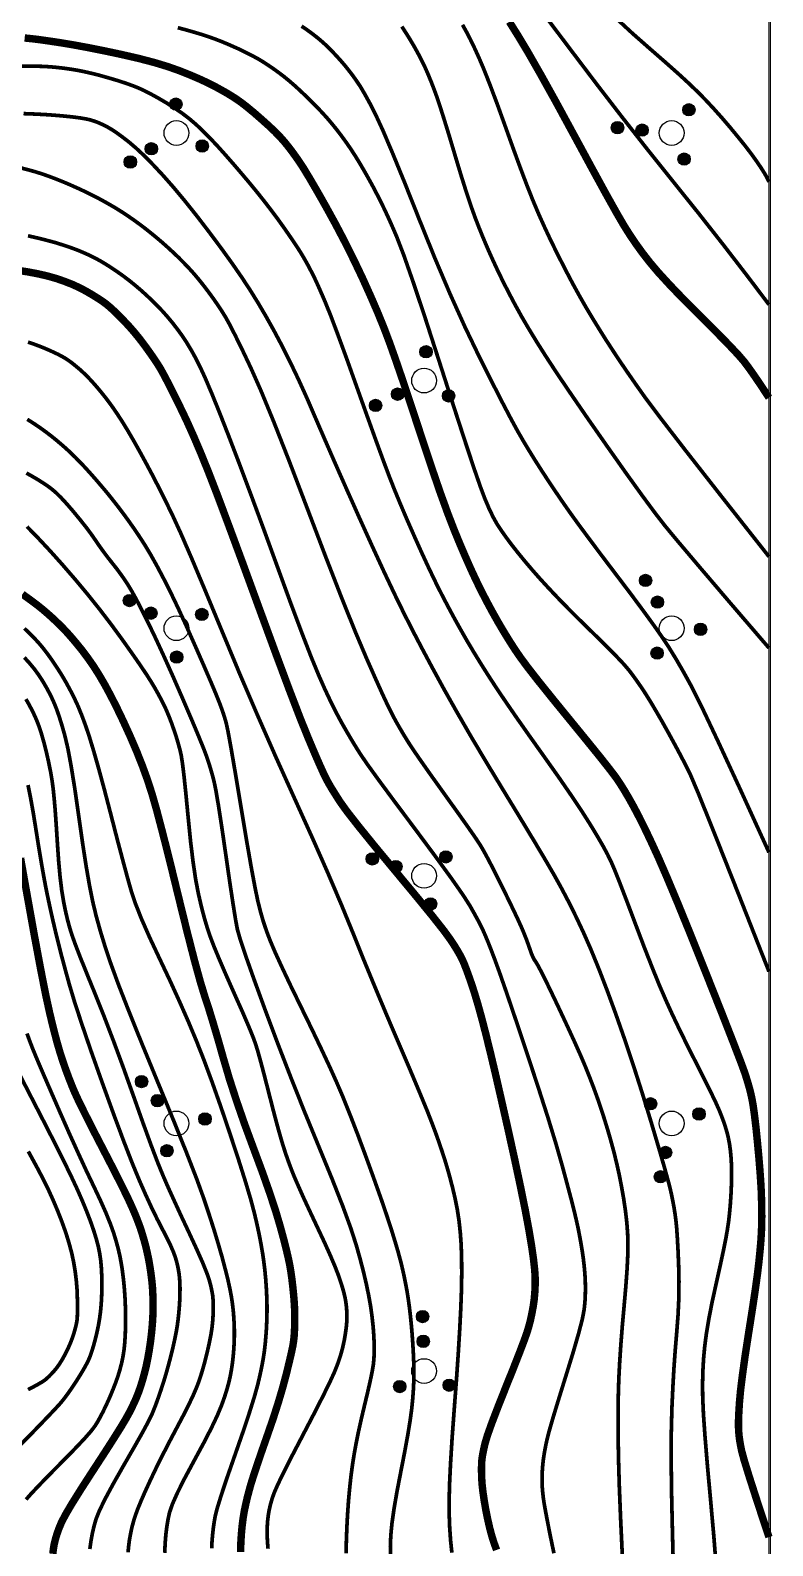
# Model space of a CAD drawing. Extents: x 396500 to 398250, y 1005980 to 1008200.
# Drawn here: x 398235.09 to 398250.08, y 1007910.51 to 1007941.11 of the extents above; entities that cross this region are included whole.
import ezdxf

# ---------------------------------------------------------------- set-up
doc = ezdxf.new("R2010")
doc.units = 0
doc.header["$LTSCALE"] = 0.5
doc.layers.get('0').update_dxf_attribs({"linetype": 'CONTINUOUS'})
doc.layers.add('ASSIST', color=7, linetype='CONTINUOUS', plot=False)
doc.layers.add('DGX', color=2, linetype='CONTINUOUS')
doc.layers.add('ZBTZ', color=3, linetype='CONTINUOUS')
doc.layers.add('绘图层', color=6, linetype='CONTINUOUS', lineweight=5)
doc.linetypes.add('1161', pattern='A,0,[149,AAA.SHX,S=0.15,R=0,X=0,Y=0],-1.6', length=1.6)

# ---------------------------------------------------------------- blocks, each defined once
blk = doc.blocks.new('*U110')
at = {"linetype": 'Continuous'}
for points in [[(-0.077, 2.438), (0, 1.95), (0, 2.45)], [(0, 2.45), (0.077, 1.962), (0.077, 2.438)], [(0.077, 1.962), (0, 2.45), (0, 1.95)], [(-0.25, 2.2), (-0.238, 2.123), (-0.238, 2.277)], [(-0.238, 2.277), (-0.202, 2.053), (-0.202, 2.347)], [(-0.202, 2.053), (-0.238, 2.277), (-0.238, 2.123)], [(-0.202, 2.347), (-0.147, 1.998), (-0.147, 2.402)], [(-0.147, 1.998), (-0.202, 2.347), (-0.202, 2.053)], [(-0.147, 2.402), (-0.077, 1.962), (-0.077, 2.438)], [(-0.077, 1.962), (-0.147, 2.402), (-0.147, 1.998)], [(0, 1.95), (-0.077, 2.438), (-0.077, 1.962)], [(0.077, 2.438), (0.147, 1.998), (0.147, 2.402)], [(0.147, 1.998), (0.077, 2.438), (0.077, 1.962)], [(0.147, 2.402), (0.202, 2.053), (0.202, 2.347)], [(0.202, 2.053), (0.147, 2.402), (0.147, 1.998)], [(0.202, 2.347), (0.238, 2.123), (0.238, 2.277)], [(0.238, 2.123), (0.202, 2.347), (0.202, 2.053)], [(0.25, 2.2), (0.238, 2.277), (0.238, 2.123)]]:
    blk.add_solid(points, dxfattribs=at)
blk = doc.blocks.new('*U109')
at = {"linetype": 'Continuous'}
for points in [[(-0.25, 1.2), (-0.238, 1.123), (-0.238, 1.277)], [(-0.238, 1.277), (-0.202, 1.053), (-0.202, 1.347)], [(-0.202, 1.053), (-0.238, 1.277), (-0.238, 1.123)], [(-0.202, 1.347), (-0.147, 0.998), (-0.147, 1.402)], [(-0.147, 0.998), (-0.202, 1.347), (-0.202, 1.053)], [(-0.147, 1.402), (-0.077, 0.962), (-0.077, 1.438)], [(-0.077, 0.962), (-0.147, 1.402), (-0.147, 0.998)], [(-0.077, 1.438), (0, 0.95), (0, 1.45)], [(0, 0.95), (-0.077, 1.438), (-0.077, 0.962)], [(0, 1.45), (0.077, 0.962), (0.077, 1.438)], [(0.077, 0.962), (0, 1.45), (0, 0.95)], [(0.077, 1.438), (0.147, 0.998), (0.147, 1.402)], [(0.147, 0.998), (0.077, 1.438), (0.077, 0.962)], [(0.147, 1.402), (0.202, 1.053), (0.202, 1.347)], [(0.202, 1.053), (0.147, 1.402), (0.147, 0.998)], [(0.202, 1.347), (0.238, 1.123), (0.238, 1.277)], [(0.238, 1.123), (0.202, 1.347), (0.202, 1.053)], [(0.25, 1.2), (0.238, 1.277), (0.238, 1.123)]]:
    blk.add_solid(points, dxfattribs=at)
blk = doc.blocks.new('*U108')
at = {"linetype": 'Continuous'}
for points in [[(-1.25, -0.6), (-1.238, -0.677), (-1.238, -0.523)], [(-1.238, -0.523), (-1.202, -0.747), (-1.202, -0.453)], [(-1.202, -0.747), (-1.238, -0.523), (-1.238, -0.677)], [(-1.202, -0.453), (-1.147, -0.802), (-1.147, -0.398)], [(-1.147, -0.802), (-1.202, -0.453), (-1.202, -0.747)], [(-1.147, -0.398), (-1.077, -0.838), (-1.077, -0.362)], [(-1.077, -0.838), (-1.147, -0.398), (-1.147, -0.802)], [(-1.077, -0.362), (-1, -0.85), (-1, -0.35)], [(-1, -0.85), (-1.077, -0.362), (-1.077, -0.838)], [(-1, -0.35), (-0.923, -0.838), (-0.923, -0.362)], [(-0.923, -0.838), (-1, -0.35), (-1, -0.85)], [(-0.923, -0.362), (-0.853, -0.802), (-0.853, -0.398)], [(-0.853, -0.802), (-0.923, -0.362), (-0.923, -0.838)], [(-0.853, -0.398), (-0.798, -0.747), (-0.798, -0.453)], [(-0.798, -0.747), (-0.853, -0.398), (-0.853, -0.802)], [(-0.798, -0.453), (-0.762, -0.677), (-0.762, -0.523)], [(-0.762, -0.677), (-0.798, -0.453), (-0.798, -0.747)], [(-0.75, -0.6), (-0.762, -0.523), (-0.762, -0.677)]]:
    blk.add_solid(points, dxfattribs=at)
blk = doc.blocks.new('*U107')
at = {"linetype": 'Continuous'}
for points in [[(0.75, -0.6), (0.762, -0.677), (0.762, -0.523)], [(0.762, -0.523), (0.798, -0.747), (0.798, -0.453)], [(0.798, -0.747), (0.762, -0.523), (0.762, -0.677)], [(0.798, -0.453), (0.853, -0.802), (0.853, -0.398)], [(0.853, -0.802), (0.798, -0.453), (0.798, -0.747)], [(0.853, -0.398), (0.923, -0.838), (0.923, -0.362)], [(0.923, -0.838), (0.853, -0.398), (0.853, -0.802)], [(0.923, -0.362), (1, -0.85), (1, -0.35)], [(1, -0.85), (0.923, -0.362), (0.923, -0.838)], [(1, -0.35), (1.077, -0.838), (1.077, -0.362)], [(1.077, -0.838), (1, -0.35), (1, -0.85)], [(1.077, -0.362), (1.147, -0.802), (1.147, -0.398)], [(1.147, -0.802), (1.077, -0.362), (1.077, -0.838)], [(1.147, -0.398), (1.202, -0.747), (1.202, -0.453)], [(1.202, -0.747), (1.147, -0.398), (1.147, -0.802)], [(1.202, -0.453), (1.238, -0.677), (1.238, -0.523)], [(1.238, -0.677), (1.202, -0.453), (1.202, -0.747)], [(1.25, -0.6), (1.238, -0.523), (1.238, -0.677)]]:
    blk.add_solid(points, dxfattribs=at)
blk = doc.blocks.new('gc160')
for centre, radius in [((0, 2.2), 0.25), ((0, 1.2), 0.25), ((0, 0), 0.5), ((-1, -0.6), 0.25), ((1, -0.6), 0.25)]:
    blk.add_circle(centre, radius)
at = {"linetype": 'Continuous'}
for name in ['*U110', '*U109', '*U108', '*U107']:
    blk.add_blockref(name, (0, 0), dxfattribs=at)

msp = doc.modelspace()

# ---------------------------------------------------------------- linework, layer by layer
at = {"layer": 'ASSIST', "linetype": '1161', "flags": 128}
msp.add_lwpolyline([(398250, 1007980.181), (398250, 1007900.306)], dxfattribs=at)
at = {"layer": 'DGX', "linetype": 'Continuous', "const_width": 0.075, "flags": 128}
for points in [[(398238.063, 1007941.165), (398238.231, 1007941.12), (398238.389, 1007941.075), (398238.539, 1007941.03), (398238.679, 1007940.984), (398238.818, 1007940.935), (398238.965, 1007940.878), (398239.118, 1007940.813), (398239.278, 1007940.742), (398239.433, 1007940.667), (398239.573, 1007940.596), (398239.696, 1007940.529), (398239.804, 1007940.463), (398239.903, 1007940.398), (398240.003, 1007940.329), (398240.103, 1007940.257), (398240.203, 1007940.181), (398240.308, 1007940.095), (398240.426, 1007939.993), (398240.555, 1007939.874), (398240.695, 1007939.74), (398240.835, 1007939.6), (398240.962, 1007939.468), (398241.076, 1007939.343), (398241.176, 1007939.225), (398241.27, 1007939.109), (398241.363, 1007938.987), (398241.455, 1007938.861), (398241.546, 1007938.73), (398241.642, 1007938.583), (398241.748, 1007938.41), (398241.864, 1007938.21), (398241.99, 1007937.983), (398242.118, 1007937.738), (398242.243, 1007937.484), (398242.364, 1007937.22), (398242.482, 1007936.947), (398242.623, 1007936.58), (398242.815, 1007936.032), (398243.058, 1007935.304), (398243.352, 1007934.395), (398243.643, 1007933.49), (398243.877, 1007932.772), (398244.054, 1007932.239), (398244.174, 1007931.893), (398244.263, 1007931.656), (398244.349, 1007931.453), (398244.431, 1007931.282), (398244.509, 1007931.143), (398244.593, 1007931.015), (398244.692, 1007930.875), (398244.805, 1007930.723), (398244.934, 1007930.559), (398245.074, 1007930.388), (398245.222, 1007930.214), (398245.378, 1007930.037), (398245.542, 1007929.858), (398245.724, 1007929.665), (398245.935, 1007929.448), (398246.177, 1007929.206), (398246.448, 1007928.941), (398246.708, 1007928.685), (398246.916, 1007928.475), (398247.072, 1007928.309), (398247.175, 1007928.188), (398247.254, 1007928.084), (398247.335, 1007927.971), (398247.42, 1007927.849), (398247.507, 1007927.717), (398247.602, 1007927.564), (398247.711, 1007927.381), (398247.835, 1007927.167), (398247.972, 1007926.922), (398248.108, 1007926.673), (398248.228, 1007926.448), (398248.332, 1007926.246), (398248.419, 1007926.068), (398248.577, 1007925.696), (398248.893, 1007924.911), (398249.367, 1007923.715), (398250, 1007922.106)], [(398240.562, 1007941.195), (398240.656, 1007941.133), (398240.747, 1007941.067), (398240.834, 1007941.001), (398240.916, 1007940.935), (398240.991, 1007940.87), (398241.061, 1007940.806), (398241.128, 1007940.74), (398241.199, 1007940.667), (398241.272, 1007940.589), (398241.348, 1007940.505), (398241.426, 1007940.415), (398241.504, 1007940.318), (398241.585, 1007940.213), (398241.666, 1007940.1), (398241.753, 1007939.97), (398241.847, 1007939.809), (398241.951, 1007939.619), (398242.062, 1007939.399), (398242.204, 1007939.092), (398242.397, 1007938.638), (398242.642, 1007938.04), (398242.938, 1007937.295), (398243.255, 1007936.509), (398243.562, 1007935.786), (398243.86, 1007935.125), (398244.147, 1007934.527), (398244.408, 1007934.007), (398244.625, 1007933.582), (398244.799, 1007933.25), (398244.929, 1007933.012), (398245.04, 1007932.82), (398245.158, 1007932.623), (398245.282, 1007932.422), (398245.413, 1007932.217), (398245.548, 1007932.01), (398245.686, 1007931.804), (398245.826, 1007931.598), (398245.969, 1007931.393), (398246.136, 1007931.16), (398246.349, 1007930.872), (398246.606, 1007930.528), (398246.909, 1007930.128), (398247.212, 1007929.728), (398247.468, 1007929.383), (398247.678, 1007929.094), (398247.842, 1007928.86), (398247.984, 1007928.644), (398248.129, 1007928.407), (398248.277, 1007928.151), (398248.429, 1007927.875), (398248.642, 1007927.451), (398248.974, 1007926.749), (398249.427, 1007925.77), (398250, 1007924.512)], [(398235.006, 1007932.172), (398235.122, 1007932.107), (398235.234, 1007932.041), (398235.337, 1007931.976), (398235.431, 1007931.913), (398235.515, 1007931.851), (398235.602, 1007931.777), (398235.705, 1007931.676), (398235.824, 1007931.547), (398235.959, 1007931.39), (398236.093, 1007931.227), (398236.212, 1007931.077), (398236.314, 1007930.94), (398236.399, 1007930.818), (398236.478, 1007930.702), (398236.561, 1007930.586), (398236.648, 1007930.47), (398236.739, 1007930.355), (398236.829, 1007930.241), (398236.912, 1007930.128), (398236.99, 1007930.018), (398237.061, 1007929.909), (398237.138, 1007929.78), (398237.233, 1007929.607), (398237.345, 1007929.39), (398237.475, 1007929.129), (398237.621, 1007928.824), (398237.783, 1007928.473), (398237.961, 1007928.076), (398238.154, 1007927.634), (398238.335, 1007927.212), (398238.477, 1007926.874), (398238.58, 1007926.621), (398238.644, 1007926.453), (398238.686, 1007926.327), (398238.725, 1007926.201), (398238.761, 1007926.076), (398238.794, 1007925.951), (398238.832, 1007925.765), (398238.885, 1007925.454), (398238.952, 1007925.019), (398239.033, 1007924.461), (398239.114, 1007923.901), (398239.18, 1007923.465), (398239.23, 1007923.153), (398239.265, 1007922.963), (398239.321, 1007922.766), (398239.432, 1007922.43), (398239.6, 1007921.955), (398239.824, 1007921.34), (398240.081, 1007920.654), (398240.348, 1007919.963), (398240.625, 1007919.267), (398240.913, 1007918.566), (398241.18, 1007917.915), (398241.395, 1007917.367), (398241.557, 1007916.922), (398241.667, 1007916.581), (398241.746, 1007916.299), (398241.814, 1007916.036), (398241.871, 1007915.791), (398241.918, 1007915.563), (398241.956, 1007915.349), (398241.985, 1007915.142), (398242.007, 1007914.944), (398242.021, 1007914.755), (398242.029, 1007914.578), (398242.029, 1007914.421), (398242.023, 1007914.282), (398242.011, 1007914.163), (398241.988, 1007914.031), (398241.952, 1007913.855), (398241.902, 1007913.634), (398241.839, 1007913.37), (398241.773, 1007913.092), (398241.715, 1007912.831), (398241.665, 1007912.587), (398241.624, 1007912.36), (398241.589, 1007912.137), (398241.558, 1007911.903), (398241.532, 1007911.66), (398241.509, 1007911.406), (398241.491, 1007911.146), (398241.477, 1007910.885), (398241.467, 1007910.623), (398241.461, 1007910.359)], [(398235.019, 1007931.09), (398235.25, 1007930.852), (398235.489, 1007930.596), (398235.735, 1007930.321), (398235.989, 1007930.027), (398236.242, 1007929.724), (398236.485, 1007929.42), (398236.719, 1007929.114), (398236.943, 1007928.808), (398237.144, 1007928.524), (398237.309, 1007928.287), (398237.437, 1007928.096), (398237.528, 1007927.952), (398237.599, 1007927.833), (398237.664, 1007927.718), (398237.723, 1007927.608), (398237.777, 1007927.502), (398237.829, 1007927.392), (398237.88, 1007927.27), (398237.932, 1007927.137), (398237.983, 1007926.992), (398238.032, 1007926.846), (398238.072, 1007926.711), (398238.106, 1007926.587), (398238.132, 1007926.473), (398238.157, 1007926.314), (398238.189, 1007926.053), (398238.227, 1007925.691), (398238.272, 1007925.226), (398238.32, 1007924.743), (398238.371, 1007924.325), (398238.423, 1007923.971), (398238.478, 1007923.682), (398238.535, 1007923.436), (398238.593, 1007923.21), (398238.654, 1007923.003), (398238.716, 1007922.817), (398238.794, 1007922.613), (398238.901, 1007922.354), (398239.036, 1007922.041), (398239.199, 1007921.672), (398239.36, 1007921.312), (398239.486, 1007921.02), (398239.577, 1007920.798), (398239.633, 1007920.646), (398239.679, 1007920.496), (398239.738, 1007920.284), (398239.811, 1007920.007), (398239.898, 1007919.668), (398239.986, 1007919.323), (398240.064, 1007919.028), (398240.132, 1007918.784), (398240.189, 1007918.591), (398240.243, 1007918.425), (398240.301, 1007918.26), (398240.362, 1007918.097), (398240.427, 1007917.936), (398240.506, 1007917.755), (398240.607, 1007917.529), (398240.732, 1007917.26), (398240.879, 1007916.947), (398241.025, 1007916.636), (398241.144, 1007916.371), (398241.236, 1007916.154), (398241.302, 1007915.984), (398241.349, 1007915.846), (398241.388, 1007915.725), (398241.417, 1007915.621), (398241.438, 1007915.534), (398241.453, 1007915.454), (398241.465, 1007915.368), (398241.473, 1007915.276), (398241.478, 1007915.179), (398241.478, 1007915.071), (398241.468, 1007914.949), (398241.45, 1007914.811), (398241.424, 1007914.658), (398241.389, 1007914.498), (398241.344, 1007914.338), (398241.289, 1007914.178), (398241.226, 1007914.018), (398241.135, 1007913.819), (398240.999, 1007913.542), (398240.819, 1007913.188), (398240.594, 1007912.756), (398240.371, 1007912.329), (398240.2, 1007911.991), (398240.079, 1007911.741), (398240.009, 1007911.58), (398239.968, 1007911.463), (398239.934, 1007911.346), (398239.907, 1007911.228), (398239.888, 1007911.11), (398239.874, 1007910.988), (398239.868, 1007910.861), (398239.867, 1007910.729), (398239.874, 1007910.59), (398239.885, 1007910.453)], [(398234.965, 1007929.035), (398235.076, 1007928.93), (398235.175, 1007928.829), (398235.264, 1007928.731), (398235.35, 1007928.628), (398235.438, 1007928.513), (398235.529, 1007928.386), (398235.623, 1007928.245), (398235.717, 1007928.097), (398235.806, 1007927.946), (398235.89, 1007927.791), (398235.971, 1007927.633), (398236.049, 1007927.465), (398236.126, 1007927.276), (398236.203, 1007927.068), (398236.279, 1007926.841), (398236.363, 1007926.565), (398236.464, 1007926.211), (398236.581, 1007925.778), (398236.714, 1007925.268), (398236.845, 1007924.759), (398236.958, 1007924.333), (398237.051, 1007923.989), (398237.125, 1007923.727), (398237.209, 1007923.476), (398237.332, 1007923.165), (398237.495, 1007922.794), (398237.697, 1007922.363), (398237.909, 1007921.915), (398238.102, 1007921.491), (398238.278, 1007921.091), (398238.435, 1007920.716), (398238.589, 1007920.326), (398238.753, 1007919.883), (398238.929, 1007919.385), (398239.116, 1007918.834), (398239.292, 1007918.3), (398239.433, 1007917.853), (398239.54, 1007917.492), (398239.612, 1007917.218), (398239.664, 1007916.995), (398239.709, 1007916.785), (398239.746, 1007916.589), (398239.777, 1007916.406), (398239.802, 1007916.231), (398239.823, 1007916.057), (398239.839, 1007915.885), (398239.851, 1007915.714), (398239.859, 1007915.545), (398239.864, 1007915.378), (398239.864, 1007915.215), (398239.86, 1007915.055), (398239.853, 1007914.898), (398239.842, 1007914.745), (398239.829, 1007914.595), (398239.812, 1007914.449), (398239.79, 1007914.299), (398239.76, 1007914.134), (398239.722, 1007913.956), (398239.677, 1007913.763), (398239.611, 1007913.525), (398239.513, 1007913.211), (398239.383, 1007912.82), (398239.22, 1007912.351), (398239.06, 1007911.893), (398238.94, 1007911.532), (398238.859, 1007911.268), (398238.817, 1007911.1), (398238.796, 1007910.979), (398238.779, 1007910.855), (398238.765, 1007910.728), (398238.754, 1007910.596), (398238.748, 1007910.46)], [(398234.965, 1007928.448), (398235.07, 1007928.332), (398235.166, 1007928.216), (398235.253, 1007928.097), (398235.33, 1007927.978), (398235.401, 1007927.859), (398235.464, 1007927.742), (398235.521, 1007927.628), (398235.572, 1007927.515), (398235.621, 1007927.391), (398235.672, 1007927.243), (398235.726, 1007927.07), (398235.782, 1007926.873), (398235.843, 1007926.614), (398235.909, 1007926.26), (398235.982, 1007925.808), (398236.061, 1007925.26), (398236.14, 1007924.703), (398236.214, 1007924.226), (398236.283, 1007923.829), (398236.347, 1007923.511), (398236.416, 1007923.224), (398236.5, 1007922.921), (398236.598, 1007922.601), (398236.711, 1007922.265), (398236.86, 1007921.857), (398237.068, 1007921.323), (398237.333, 1007920.664), (398237.656, 1007919.879), (398237.979, 1007919.096), (398238.242, 1007918.442), (398238.445, 1007917.918), (398238.588, 1007917.523), (398238.695, 1007917.202), (398238.793, 1007916.897), (398238.88, 1007916.609), (398238.958, 1007916.338), (398239.023, 1007916.091), (398239.077, 1007915.875), (398239.117, 1007915.691), (398239.146, 1007915.538), (398239.166, 1007915.402), (398239.182, 1007915.267), (398239.193, 1007915.133), (398239.201, 1007915.001), (398239.205, 1007914.869), (398239.205, 1007914.737), (398239.201, 1007914.605), (398239.193, 1007914.471), (398239.182, 1007914.339), (398239.167, 1007914.207), (398239.148, 1007914.077), (398239.125, 1007913.948), (398239.095, 1007913.814), (398239.055, 1007913.669), (398239.006, 1007913.513), (398238.946, 1007913.346), (398238.863, 1007913.146), (398238.743, 1007912.892), (398238.585, 1007912.585), (398238.39, 1007912.224), (398238.199, 1007911.868), (398238.053, 1007911.575), (398237.952, 1007911.347), (398237.896, 1007911.182), (398237.866, 1007911.043), (398237.841, 1007910.891), (398237.821, 1007910.727), (398237.807, 1007910.549), (398237.8, 1007910.368)], [(398234.996, 1007927.607), (398235.05, 1007927.514), (398235.103, 1007927.415), (398235.155, 1007927.31), (398235.206, 1007927.198), (398235.256, 1007927.07), (398235.307, 1007926.917), (398235.358, 1007926.739), (398235.41, 1007926.536), (398235.457, 1007926.327), (398235.496, 1007926.133), (398235.526, 1007925.953), (398235.548, 1007925.787), (398235.567, 1007925.6), (398235.588, 1007925.357), (398235.609, 1007925.057), (398235.632, 1007924.7), (398235.657, 1007924.338), (398235.686, 1007924.021), (398235.719, 1007923.75), (398235.756, 1007923.525), (398235.795, 1007923.33), (398235.837, 1007923.151), (398235.881, 1007922.988), (398235.927, 1007922.841), (398235.991, 1007922.662), (398236.089, 1007922.407), (398236.222, 1007922.075), (398236.389, 1007921.666), (398236.575, 1007921.2), (398236.767, 1007920.699), (398236.965, 1007920.163), (398237.169, 1007919.591), (398237.361, 1007919.048), (398237.525, 1007918.598), (398237.661, 1007918.241), (398237.769, 1007917.977), (398237.871, 1007917.742), (398237.994, 1007917.471), (398238.135, 1007917.164), (398238.296, 1007916.821), (398238.449, 1007916.49), (398238.568, 1007916.222), (398238.651, 1007916.015), (398238.7, 1007915.87), (398238.729, 1007915.761), (398238.751, 1007915.66), (398238.767, 1007915.568), (398238.775, 1007915.485), (398238.779, 1007915.401), (398238.78, 1007915.304), (398238.777, 1007915.195), (398238.77, 1007915.074), (398238.757, 1007914.936), (398238.733, 1007914.778), (398238.698, 1007914.6), (398238.653, 1007914.402), (398238.602, 1007914.202), (398238.551, 1007914.022), (398238.499, 1007913.859), (398238.446, 1007913.716), (398238.38, 1007913.562), (398238.29, 1007913.372), (398238.175, 1007913.144), (398238.035, 1007912.879), (398237.888, 1007912.6), (398237.75, 1007912.331), (398237.622, 1007912.073), (398237.504, 1007911.825), (398237.4, 1007911.598), (398237.315, 1007911.403), (398237.249, 1007911.24), (398237.201, 1007911.108), (398237.165, 1007910.991), (398237.134, 1007910.871), (398237.108, 1007910.748), (398237.086, 1007910.623), (398237.07, 1007910.499), (398237.059, 1007910.379)]]:
    msp.add_lwpolyline(points, dxfattribs=at)
at = {"layer": 'DGX', "linetype": 'Continuous', "const_width": 0.075}
for points in [[(398242.587, 1007941.187), (398242.668, 1007941.063), (398242.757, 1007940.92), (398242.846, 1007940.769), (398242.926, 1007940.623), (398242.999, 1007940.482), (398243.064, 1007940.345), (398243.124, 1007940.207), (398243.183, 1007940.063), (398243.241, 1007939.912), (398243.298, 1007939.756), (398243.362, 1007939.563), (398243.444, 1007939.305), (398243.544, 1007938.981), (398243.66, 1007938.592), (398243.779, 1007938.196), (398243.887, 1007937.853), (398243.984, 1007937.562), (398244.069, 1007937.325), (398244.151, 1007937.113), (398244.238, 1007936.9), (398244.329, 1007936.686), (398244.425, 1007936.471), (398244.526, 1007936.254), (398244.634, 1007936.032), (398244.749, 1007935.807), (398244.87, 1007935.577), (398245.002, 1007935.338), (398245.151, 1007935.083), (398245.316, 1007934.812), (398245.497, 1007934.526), (398245.715, 1007934.192), (398245.993, 1007933.781), (398246.329, 1007933.291), (398246.725, 1007932.723), (398247.117, 1007932.167), (398247.444, 1007931.712), (398247.706, 1007931.357), (398247.903, 1007931.103), (398248.157, 1007930.797), (398248.591, 1007930.284), (398249.205, 1007929.564), (398250, 1007928.639)], [(398250, 1007930.484), (398249.047, 1007931.693), (398248.315, 1007932.629), (398247.804, 1007933.291), (398247.513, 1007933.679), (398247.336, 1007933.928), (398247.167, 1007934.171), (398247.006, 1007934.407), (398246.853, 1007934.638), (398246.706, 1007934.865), (398246.566, 1007935.089), (398246.43, 1007935.31), (398246.3, 1007935.528), (398246.17, 1007935.756), (398246.033, 1007936.005), (398245.891, 1007936.276), (398245.742, 1007936.569), (398245.595, 1007936.867), (398245.461, 1007937.154), (398245.338, 1007937.429), (398245.227, 1007937.694), (398245.114, 1007937.979), (398244.985, 1007938.319), (398244.84, 1007938.714), (398244.679, 1007939.163), (398244.519, 1007939.607), (398244.377, 1007939.985), (398244.254, 1007940.299), (398244.149, 1007940.547), (398244.056, 1007940.751), (398243.969, 1007940.932), (398243.887, 1007941.089), (398243.812, 1007941.223)], [(398250, 1007935.573), (398249.545, 1007936.175), (398249.071, 1007936.79), (398248.578, 1007937.418), (398248.064, 1007938.059), (398247.545, 1007938.708), (398247.032, 1007939.362), (398246.525, 1007940.02), (398246.024, 1007940.682), (398245.558, 1007941.3)], [(398250, 1007938.052), (398249.96, 1007938.136), (398249.904, 1007938.234), (398249.832, 1007938.348), (398249.744, 1007938.476), (398249.64, 1007938.621), (398249.517, 1007938.782), (398249.375, 1007938.958), (398249.215, 1007939.152), (398249.048, 1007939.347), (398248.885, 1007939.529), (398248.726, 1007939.7), (398248.571, 1007939.858), (398248.394, 1007940.029), (398248.169, 1007940.236), (398247.895, 1007940.479), (398247.573, 1007940.76), (398247.245, 1007941.049), (398246.951, 1007941.321)], [(398248.937, 1007910.059), (398248.886, 1007910.708), (398248.821, 1007911.432), (398248.757, 1007912.132), (398248.709, 1007912.71), (398248.677, 1007913.165), (398248.662, 1007913.499), (398248.659, 1007913.768), (398248.665, 1007914.03), (398248.679, 1007914.285), (398248.702, 1007914.532), (398248.736, 1007914.795), (398248.786, 1007915.093), (398248.851, 1007915.427), (398248.932, 1007915.796), (398249.012, 1007916.155), (398249.077, 1007916.458), (398249.127, 1007916.704), (398249.16, 1007916.894), (398249.185, 1007917.062), (398249.205, 1007917.242), (398249.222, 1007917.435), (398249.235, 1007917.64), (398249.243, 1007917.843), (398249.246, 1007918.03), (398249.243, 1007918.2), (398249.234, 1007918.353), (398249.221, 1007918.494), (398249.203, 1007918.625), (398249.18, 1007918.746), (398249.153, 1007918.857), (398249.121, 1007918.965), (398249.084, 1007919.076), (398249.042, 1007919.19), (398248.995, 1007919.307), (398248.929, 1007919.455), (398248.829, 1007919.664), (398248.696, 1007919.933), (398248.529, 1007920.262), (398248.353, 1007920.611), (398248.193, 1007920.937), (398248.048, 1007921.241), (398247.92, 1007921.523), (398247.79, 1007921.823), (398247.644, 1007922.183), (398247.48, 1007922.601), (398247.299, 1007923.079), (398247.126, 1007923.538), (398246.986, 1007923.902), (398246.879, 1007924.17), (398246.804, 1007924.343), (398246.735, 1007924.482), (398246.644, 1007924.65), (398246.53, 1007924.846), (398246.394, 1007925.071), (398246.225, 1007925.337), (398246.013, 1007925.655), (398245.757, 1007926.027), (398245.457, 1007926.451), (398245.156, 1007926.875), (398244.895, 1007927.247), (398244.675, 1007927.567), (398244.495, 1007927.835), (398244.338, 1007928.076), (398244.187, 1007928.315), (398244.041, 1007928.553), (398243.901, 1007928.789), (398243.767, 1007929.024), (398243.637, 1007929.258), (398243.512, 1007929.491), (398243.391, 1007929.723), (398243.268, 1007929.969), (398243.135, 1007930.246), (398242.993, 1007930.553), (398242.842, 1007930.89), (398242.693, 1007931.229), (398242.559, 1007931.543), (398242.44, 1007931.832), (398242.336, 1007932.096), (398242.223, 1007932.396), (398242.076, 1007932.797), (398241.896, 1007933.297), (398241.682, 1007933.897), (398241.47, 1007934.491), (398241.293, 1007934.973), (398241.153, 1007935.345), (398241.048, 1007935.605), (398240.966, 1007935.796), (398240.895, 1007935.958), (398240.833, 1007936.092), (398240.782, 1007936.197), (398240.734, 1007936.288), (398240.686, 1007936.379), (398240.636, 1007936.468), (398240.585, 1007936.557), (398240.523, 1007936.658), (398240.443, 1007936.782), (398240.343, 1007936.929), (398240.225, 1007937.1), (398240.095, 1007937.283), (398239.959, 1007937.466), (398239.819, 1007937.648), (398239.675, 1007937.83), (398239.524, 1007938.014), (398239.366, 1007938.202), (398239.201, 1007938.395), (398239.029, 1007938.592), (398238.86, 1007938.78), (398238.703, 1007938.946), (398238.559, 1007939.091), (398238.428, 1007939.214), (398238.298, 1007939.325), (398238.156, 1007939.434), (398238.002, 1007939.54), (398237.838, 1007939.644), (398237.674, 1007939.74), (398237.526, 1007939.822), (398237.392, 1007939.891), (398237.273, 1007939.946), (398237.151, 1007939.994), (398237.01, 1007940.045), (398236.85, 1007940.097), (398236.671, 1007940.15), (398236.49, 1007940.201), (398236.323, 1007940.243), (398236.171, 1007940.278), (398236.033, 1007940.305), (398235.901, 1007940.327), (398235.767, 1007940.346), (398235.629, 1007940.362), (398235.488, 1007940.375), (398235.327, 1007940.384), (398235.13, 1007940.388), (398234.897, 1007940.387)], [(398248.069, 1007910.063), (398248.05, 1007910.828), (398248.033, 1007911.589), (398248.025, 1007912.253), (398248.028, 1007912.821), (398248.04, 1007913.292), (398248.059, 1007913.705), (398248.081, 1007914.098), (398248.108, 1007914.473), (398248.138, 1007914.828), (398248.164, 1007915.172), (398248.18, 1007915.512), (398248.183, 1007915.849), (398248.176, 1007916.183), (398248.163, 1007916.489), (398248.149, 1007916.743), (398248.135, 1007916.945), (398248.119, 1007917.095), (398248.102, 1007917.22), (398248.081, 1007917.351), (398248.056, 1007917.485), (398248.028, 1007917.625), (398247.98, 1007917.822), (398247.895, 1007918.13), (398247.774, 1007918.548), (398247.617, 1007919.078), (398247.441, 1007919.652), (398247.264, 1007920.206), (398247.085, 1007920.74), (398246.905, 1007921.254), (398246.729, 1007921.734), (398246.562, 1007922.167), (398246.404, 1007922.554), (398246.254, 1007922.895), (398246.108, 1007923.205), (398245.962, 1007923.5), (398245.815, 1007923.78), (398245.668, 1007924.046), (398245.493, 1007924.347), (398245.264, 1007924.732), (398244.98, 1007925.202), (398244.642, 1007925.757), (398244.293, 1007926.332), (398243.976, 1007926.865), (398243.692, 1007927.357), (398243.439, 1007927.806), (398243.212, 1007928.223), (398243, 1007928.62), (398242.804, 1007928.995), (398242.625, 1007929.349), (398242.441, 1007929.726), (398242.231, 1007930.17), (398241.995, 1007930.682), (398241.733, 1007931.26), (398241.471, 1007931.848), (398241.234, 1007932.384), (398241.022, 1007932.871), (398240.834, 1007933.306), (398240.662, 1007933.705), (398240.493, 1007934.077), (398240.327, 1007934.424), (398240.165, 1007934.746), (398240.005, 1007935.047), (398239.846, 1007935.332), (398239.688, 1007935.601), (398239.531, 1007935.855), (398239.362, 1007936.113), (398239.167, 1007936.396), (398238.946, 1007936.703), (398238.699, 1007937.035), (398238.447, 1007937.364), (398238.207, 1007937.665), (398237.98, 1007937.938), (398237.766, 1007938.181), (398237.567, 1007938.395), (398237.385, 1007938.58), (398237.22, 1007938.734), (398237.073, 1007938.859), (398236.941, 1007938.961), (398236.824, 1007939.046), (398236.722, 1007939.113), (398236.634, 1007939.164), (398236.555, 1007939.204), (398236.476, 1007939.24), (398236.397, 1007939.271), (398236.318, 1007939.297), (398236.22, 1007939.321), (398236.084, 1007939.344), (398235.91, 1007939.366), (398235.698, 1007939.387), (398235.46, 1007939.406), (398235.21, 1007939.42), (398234.948, 1007939.43)], [(398247.044, 1007910.203), (398247.005, 1007911.044), (398246.977, 1007911.744), (398246.961, 1007912.303), (398246.954, 1007912.768), (398246.953, 1007913.187), (398246.958, 1007913.56), (398246.968, 1007913.888), (398246.985, 1007914.208), (398247.008, 1007914.559), (398247.038, 1007914.941), (398247.075, 1007915.353), (398247.11, 1007915.753), (398247.135, 1007916.096), (398247.149, 1007916.382), (398247.153, 1007916.612), (398247.146, 1007916.82), (398247.129, 1007917.042), (398247.102, 1007917.276), (398247.065, 1007917.525), (398247.021, 1007917.774), (398246.974, 1007918.013), (398246.923, 1007918.242), (398246.869, 1007918.461), (398246.811, 1007918.676), (398246.749, 1007918.892), (398246.682, 1007919.111), (398246.611, 1007919.332), (398246.536, 1007919.551), (398246.458, 1007919.766), (398246.377, 1007919.977), (398246.294, 1007920.184), (398246.196, 1007920.414), (398246.071, 1007920.694), (398245.919, 1007921.024), (398245.741, 1007921.404), (398245.569, 1007921.765), (398245.437, 1007922.034), (398245.345, 1007922.212), (398245.293, 1007922.299), (398245.261, 1007922.346), (398245.23, 1007922.407), (398245.199, 1007922.481), (398245.169, 1007922.569), (398245.135, 1007922.666), (398245.097, 1007922.77), (398245.053, 1007922.88), (398245.003, 1007922.998), (398244.938, 1007923.142), (398244.848, 1007923.333), (398244.733, 1007923.572), (398244.592, 1007923.858), (398244.451, 1007924.141), (398244.333, 1007924.37), (398244.238, 1007924.545), (398244.167, 1007924.666), (398244.079, 1007924.799), (398243.931, 1007925.012), (398243.724, 1007925.304), (398243.458, 1007925.675), (398243.189, 1007926.051), (398242.974, 1007926.357), (398242.811, 1007926.594), (398242.702, 1007926.761), (398242.622, 1007926.893), (398242.545, 1007927.023), (398242.472, 1007927.151), (398242.403, 1007927.279), (398242.319, 1007927.446), (398242.202, 1007927.695), (398242.053, 1007928.026), (398241.87, 1007928.44), (398241.647, 1007928.968), (398241.375, 1007929.644), (398241.054, 1007930.469), (398240.684, 1007931.441), (398240.316, 1007932.405), (398240.002, 1007933.204), (398239.741, 1007933.838), (398239.533, 1007934.307), (398239.365, 1007934.661), (398239.225, 1007934.947), (398239.113, 1007935.166), (398239.029, 1007935.318), (398238.954, 1007935.439), (398238.871, 1007935.565), (398238.78, 1007935.696), (398238.681, 1007935.832), (398238.578, 1007935.967), (398238.477, 1007936.093), (398238.377, 1007936.211), (398238.278, 1007936.32), (398238.177, 1007936.425), (398238.073, 1007936.53), (398237.963, 1007936.634), (398237.85, 1007936.738), (398237.734, 1007936.841), (398237.618, 1007936.939), (398237.504, 1007937.032), (398237.389, 1007937.123), (398237.275, 1007937.209), (398237.161, 1007937.291), (398237.048, 1007937.369), (398236.934, 1007937.444), (398236.82, 1007937.516), (398236.701, 1007937.586), (398236.579, 1007937.655), (398236.454, 1007937.723), (398236.323, 1007937.79), (398236.186, 1007937.857), (398236.042, 1007937.924), (398235.892, 1007937.991), (398235.741, 1007938.055), (398235.596, 1007938.113), (398235.458, 1007938.165), (398235.327, 1007938.211), (398235.194, 1007938.253), (398235.052, 1007938.293), (398234.901, 1007938.332)], [(398245.658, 1007910.36), (398245.594, 1007910.667), (398245.536, 1007910.958), (398245.491, 1007911.194), (398245.459, 1007911.374), (398245.441, 1007911.498), (398245.431, 1007911.593), (398245.423, 1007911.686), (398245.419, 1007911.779), (398245.418, 1007911.869), (398245.42, 1007911.96), (398245.425, 1007912.054), (398245.433, 1007912.15), (398245.444, 1007912.249), (398245.459, 1007912.352), (398245.477, 1007912.458), (398245.499, 1007912.569), (398245.525, 1007912.685), (398245.569, 1007912.853), (398245.647, 1007913.122), (398245.76, 1007913.492), (398245.906, 1007913.963), (398246.052, 1007914.436), (398246.16, 1007914.813), (398246.233, 1007915.095), (398246.268, 1007915.281), (398246.283, 1007915.42), (398246.291, 1007915.562), (398246.294, 1007915.707), (398246.291, 1007915.853), (398246.283, 1007916.003), (398246.269, 1007916.157), (398246.251, 1007916.313), (398246.228, 1007916.473), (398246.201, 1007916.633), (398246.172, 1007916.791), (398246.141, 1007916.947), (398246.107, 1007917.101), (398246.064, 1007917.284), (398246.002, 1007917.527), (398245.921, 1007917.831), (398245.823, 1007918.194), (398245.698, 1007918.631), (398245.539, 1007919.151), (398245.345, 1007919.755), (398245.118, 1007920.444), (398244.895, 1007921.11), (398244.713, 1007921.646), (398244.572, 1007922.051), (398244.472, 1007922.327), (398244.398, 1007922.523), (398244.333, 1007922.689), (398244.276, 1007922.825), (398244.23, 1007922.931), (398244.181, 1007923.031), (398244.121, 1007923.148), (398244.048, 1007923.281), (398243.963, 1007923.432), (398243.826, 1007923.647), (398243.596, 1007923.977), (398243.274, 1007924.419), (398242.861, 1007924.976), (398242.447, 1007925.53), (398242.125, 1007925.966), (398241.896, 1007926.283), (398241.759, 1007926.483), (398241.667, 1007926.628), (398241.571, 1007926.786), (398241.472, 1007926.955), (398241.369, 1007927.135), (398241.262, 1007927.335), (398241.149, 1007927.561), (398241.03, 1007927.814), (398240.907, 1007928.093), (398240.76, 1007928.449), (398240.573, 1007928.931), (398240.345, 1007929.539), (398240.077, 1007930.273), (398239.799, 1007931.036), (398239.543, 1007931.728), (398239.309, 1007932.352), (398239.097, 1007932.905), (398238.91, 1007933.382), (398238.751, 1007933.774), (398238.62, 1007934.083), (398238.517, 1007934.308), (398238.428, 1007934.485), (398238.337, 1007934.65), (398238.245, 1007934.803), (398238.152, 1007934.944), (398238.056, 1007935.076), (398237.958, 1007935.203), (398237.857, 1007935.325), (398237.754, 1007935.441), (398237.647, 1007935.552), (398237.538, 1007935.661), (398237.427, 1007935.766), (398237.313, 1007935.869), (398237.197, 1007935.967), (398237.08, 1007936.062), (398236.961, 1007936.152), (398236.84, 1007936.238), (398236.723, 1007936.316), (398236.615, 1007936.386), (398236.515, 1007936.446), (398236.423, 1007936.497), (398236.334, 1007936.542), (398236.242, 1007936.586), (398236.147, 1007936.628), (398236.05, 1007936.669), (398235.947, 1007936.708), (398235.836, 1007936.747), (398235.719, 1007936.785), (398235.595, 1007936.824), (398235.447, 1007936.864), (398235.262, 1007936.911), (398235.039, 1007936.963)], [(398243.597, 1007910.372), (398243.571, 1007910.621), (398243.553, 1007910.881), (398243.543, 1007911.153), (398243.542, 1007911.436), (398243.551, 1007911.768), (398243.571, 1007912.184), (398243.602, 1007912.685), (398243.645, 1007913.27), (398243.69, 1007913.868), (398243.727, 1007914.406), (398243.756, 1007914.884), (398243.777, 1007915.302), (398243.791, 1007915.673), (398243.796, 1007916.011), (398243.794, 1007916.316), (398243.785, 1007916.588), (398243.767, 1007916.838), (398243.741, 1007917.077), (398243.706, 1007917.307), (398243.662, 1007917.526), (398243.613, 1007917.735), (398243.562, 1007917.933), (398243.51, 1007918.12), (398243.457, 1007918.297), (398243.4, 1007918.473), (398243.338, 1007918.656), (398243.27, 1007918.847), (398243.196, 1007919.045), (398243.098, 1007919.296), (398242.954, 1007919.645), (398242.766, 1007920.093), (398242.532, 1007920.639), (398242.282, 1007921.225), (398242.044, 1007921.794), (398241.817, 1007922.345), (398241.603, 1007922.878), (398241.372, 1007923.443), (398241.098, 1007924.086), (398240.779, 1007924.808), (398240.417, 1007925.609), (398240.037, 1007926.452), (398239.664, 1007927.302), (398239.297, 1007928.158), (398238.939, 1007929.02), (398238.611, 1007929.812), (398238.34, 1007930.457), (398238.124, 1007930.955), (398237.963, 1007931.306), (398237.83, 1007931.58), (398237.696, 1007931.848), (398237.562, 1007932.11), (398237.426, 1007932.365), (398237.294, 1007932.607), (398237.171, 1007932.827), (398237.055, 1007933.025), (398236.947, 1007933.202), (398236.842, 1007933.364), (398236.734, 1007933.521), (398236.623, 1007933.671), (398236.509, 1007933.814), (398236.397, 1007933.947), (398236.291, 1007934.064), (398236.192, 1007934.166), (398236.1, 1007934.251), (398236.014, 1007934.324), (398235.935, 1007934.388), (398235.862, 1007934.442), (398235.796, 1007934.486), (398235.727, 1007934.526), (398235.646, 1007934.569), (398235.553, 1007934.613), (398235.448, 1007934.66), (398235.34, 1007934.706), (398235.235, 1007934.747), (398235.135, 1007934.784), (398235.038, 1007934.816)], [(398242.359, 1007910.274), (398242.355, 1007910.505), (398242.364, 1007910.723), (398242.387, 1007910.96), (398242.428, 1007911.251), (398242.487, 1007911.596), (398242.564, 1007911.995), (398242.642, 1007912.394), (398242.705, 1007912.739), (398242.753, 1007913.03), (398242.785, 1007913.266), (398242.806, 1007913.47), (398242.82, 1007913.664), (398242.829, 1007913.848), (398242.831, 1007914.021), (398242.828, 1007914.195), (398242.82, 1007914.382), (398242.809, 1007914.581), (398242.794, 1007914.792), (398242.776, 1007915), (398242.756, 1007915.191), (398242.735, 1007915.364), (398242.713, 1007915.52), (398242.689, 1007915.667), (398242.661, 1007915.815), (398242.631, 1007915.963), (398242.598, 1007916.112), (398242.558, 1007916.274), (398242.508, 1007916.459), (398242.446, 1007916.668), (398242.374, 1007916.902), (398242.284, 1007917.177), (398242.17, 1007917.511), (398242.03, 1007917.905), (398241.866, 1007918.358), (398241.696, 1007918.815), (398241.539, 1007919.221), (398241.396, 1007919.577), (398241.265, 1007919.882), (398241.128, 1007920.187), (398240.962, 1007920.541), (398240.769, 1007920.945), (398240.548, 1007921.398), (398240.333, 1007921.84), (398240.159, 1007922.209), (398240.024, 1007922.505), (398239.929, 1007922.729), (398239.857, 1007922.918), (398239.792, 1007923.111), (398239.735, 1007923.309), (398239.683, 1007923.512), (398239.626, 1007923.785), (398239.549, 1007924.197), (398239.453, 1007924.747), (398239.338, 1007925.435), (398239.226, 1007926.108), (398239.139, 1007926.615), (398239.077, 1007926.955), (398239.04, 1007927.127), (398239.013, 1007927.22), (398238.982, 1007927.319), (398238.945, 1007927.424), (398238.904, 1007927.535), (398238.842, 1007927.69), (398238.742, 1007927.928), (398238.604, 1007928.249), (398238.428, 1007928.651), (398238.241, 1007929.072), (398238.069, 1007929.447), (398237.912, 1007929.775), (398237.769, 1007930.057), (398237.638, 1007930.305), (398237.513, 1007930.528), (398237.394, 1007930.726), (398237.281, 1007930.901), (398237.173, 1007931.06), (398237.066, 1007931.212), (398236.961, 1007931.356), (398236.857, 1007931.494), (398236.752, 1007931.628), (398236.643, 1007931.764), (398236.529, 1007931.9), (398236.411, 1007932.038), (398236.295, 1007932.17), (398236.187, 1007932.289), (398236.087, 1007932.395), (398235.994, 1007932.489), (398235.905, 1007932.576), (398235.812, 1007932.663), (398235.715, 1007932.748), (398235.615, 1007932.833), (398235.51, 1007932.918), (398235.4, 1007933.002), (398235.284, 1007933.086), (398235.162, 1007933.169), (398235.024, 1007933.257)], [(398236.287, 1007910.445), (398236.31, 1007910.607), (398236.338, 1007910.761), (398236.372, 1007910.908), (398236.411, 1007911.046), (398236.478, 1007911.215), (398236.594, 1007911.454), (398236.76, 1007911.763), (398236.975, 1007912.142), (398237.19, 1007912.515), (398237.355, 1007912.807), (398237.469, 1007913.019), (398237.534, 1007913.15), (398237.575, 1007913.25), (398237.621, 1007913.367), (398237.67, 1007913.503), (398237.723, 1007913.657), (398237.777, 1007913.822), (398237.828, 1007913.992), (398237.877, 1007914.167), (398237.924, 1007914.347), (398237.966, 1007914.52), (398238.001, 1007914.677), (398238.029, 1007914.816), (398238.05, 1007914.937), (398238.066, 1007915.054), (398238.08, 1007915.177), (398238.092, 1007915.307), (398238.101, 1007915.444), (398238.106, 1007915.579), (398238.108, 1007915.705), (398238.105, 1007915.82), (398238.098, 1007915.924), (398238.086, 1007916.024), (398238.068, 1007916.125), (398238.045, 1007916.227), (398238.016, 1007916.329), (398237.975, 1007916.442), (398237.917, 1007916.577), (398237.841, 1007916.734), (398237.748, 1007916.912), (398237.644, 1007917.114), (398237.533, 1007917.342), (398237.415, 1007917.598), (398237.291, 1007917.88), (398237.148, 1007918.225), (398236.975, 1007918.671), (398236.771, 1007919.218), (398236.537, 1007919.864), (398236.308, 1007920.511), (398236.121, 1007921.058), (398235.975, 1007921.505), (398235.871, 1007921.853), (398235.792, 1007922.142), (398235.719, 1007922.414), (398235.654, 1007922.67), (398235.595, 1007922.909), (398235.542, 1007923.135), (398235.493, 1007923.353), (398235.448, 1007923.563), (398235.406, 1007923.764), (398235.364, 1007923.986), (398235.316, 1007924.257), (398235.262, 1007924.577), (398235.203, 1007924.948), (398235.144, 1007925.314), (398235.089, 1007925.622), (398235.039, 1007925.873)], [(398235.018, 1007920.855), (398235.073, 1007920.705), (398235.131, 1007920.554), (398235.194, 1007920.4), (398235.273, 1007920.212), (398235.384, 1007919.955), (398235.525, 1007919.63), (398235.697, 1007919.236), (398235.879, 1007918.823), (398236.052, 1007918.441), (398236.214, 1007918.089), (398236.367, 1007917.768), (398236.503, 1007917.48), (398236.615, 1007917.227), (398236.703, 1007917.009), (398236.768, 1007916.827), (398236.817, 1007916.666), (398236.859, 1007916.512), (398236.893, 1007916.366), (398236.919, 1007916.227), (398236.941, 1007916.09), (398236.959, 1007915.95), (398236.975, 1007915.806), (398236.988, 1007915.658), (398236.998, 1007915.503), (398237.005, 1007915.338), (398237.008, 1007915.161), (398237.008, 1007914.974), (398237.003, 1007914.788), (398236.993, 1007914.618), (398236.977, 1007914.463), (398236.955, 1007914.323), (398236.927, 1007914.192), (398236.893, 1007914.062), (398236.854, 1007913.934), (398236.809, 1007913.807), (398236.761, 1007913.683), (398236.711, 1007913.561), (398236.659, 1007913.441), (398236.605, 1007913.325), (398236.551, 1007913.214), (398236.498, 1007913.112), (398236.446, 1007913.018), (398236.394, 1007912.934), (398236.313, 1007912.827), (398236.174, 1007912.669), (398235.975, 1007912.459), (398235.718, 1007912.197), (398235.458, 1007911.934), (398235.252, 1007911.721), (398235.099, 1007911.559), (398235, 1007911.446)], [(398234.863, 1007920.038), (398235.122, 1007919.535), (398235.385, 1007919.024), (398235.606, 1007918.59), (398235.785, 1007918.231), (398235.922, 1007917.948), (398236.034, 1007917.708), (398236.134, 1007917.48), (398236.223, 1007917.264), (398236.301, 1007917.06), (398236.367, 1007916.871), (398236.42, 1007916.699), (398236.46, 1007916.545), (398236.487, 1007916.409), (398236.506, 1007916.277), (398236.519, 1007916.135), (398236.527, 1007915.982), (398236.53, 1007915.819), (398236.529, 1007915.656), (398236.524, 1007915.502), (398236.514, 1007915.358), (398236.501, 1007915.224), (398236.483, 1007915.094), (398236.461, 1007914.963), (398236.433, 1007914.83), (398236.401, 1007914.696), (398236.367, 1007914.57), (398236.334, 1007914.459), (398236.303, 1007914.365), (398236.272, 1007914.287), (398236.234, 1007914.207), (398236.18, 1007914.107), (398236.11, 1007913.988), (398236.023, 1007913.849), (398235.931, 1007913.709), (398235.845, 1007913.586), (398235.767, 1007913.48), (398235.695, 1007913.392), (398235.592, 1007913.279), (398235.42, 1007913.098), (398235.179, 1007912.848), (398234.87, 1007912.531)], [(398235.045, 1007918.474), (398235.217, 1007918.159), (398235.345, 1007917.915), (398235.449, 1007917.704), (398235.546, 1007917.49), (398235.639, 1007917.27), (398235.726, 1007917.047), (398235.804, 1007916.827), (398235.869, 1007916.617), (398235.922, 1007916.417), (398235.962, 1007916.228), (398235.992, 1007916.045), (398236.014, 1007915.864), (398236.029, 1007915.686), (398236.035, 1007915.511), (398236.037, 1007915.352), (398236.037, 1007915.225), (398236.034, 1007915.13), (398236.029, 1007915.067), (398236.02, 1007915.014), (398236.006, 1007914.951), (398235.987, 1007914.877), (398235.962, 1007914.792), (398235.931, 1007914.699), (398235.893, 1007914.601), (398235.848, 1007914.498), (398235.795, 1007914.391), (398235.738, 1007914.286), (398235.681, 1007914.193), (398235.624, 1007914.111), (398235.565, 1007914.04), (398235.509, 1007913.979), (398235.459, 1007913.928), (398235.414, 1007913.886), (398235.374, 1007913.853), (398235.325, 1007913.821), (398235.253, 1007913.778), (398235.158, 1007913.726), (398235.04, 1007913.664)]]:
    msp.add_lwpolyline(points, dxfattribs=at)
at = {"layer": 'DGX', "color": 3, "linetype": 'Continuous', "lineweight": -2, "const_width": 0.15, "flags": 128}
for points in [[(398244.757, 1007941.284), (398244.926, 1007941.015), (398245.132, 1007940.672), (398245.39, 1007940.221), (398245.702, 1007939.66), (398246.066, 1007938.99), (398246.422, 1007938.333), (398246.708, 1007937.81), (398246.925, 1007937.422), (398247.072, 1007937.169), (398247.189, 1007936.984), (398247.314, 1007936.799), (398247.448, 1007936.614), (398247.591, 1007936.43), (398247.764, 1007936.225), (398247.992, 1007935.976), (398248.273, 1007935.683), (398248.608, 1007935.348), (398248.935, 1007935.022), (398249.193, 1007934.758), (398249.382, 1007934.557), (398249.501, 1007934.419), (398249.595, 1007934.293), (398249.71, 1007934.13), (398249.845, 1007933.931), (398250, 1007933.694)], [(398234.926, 1007929.726), (398235.087, 1007929.61), (398235.223, 1007929.508), (398235.333, 1007929.42), (398235.429, 1007929.338), (398235.524, 1007929.253), (398235.617, 1007929.166), (398235.709, 1007929.076), (398235.804, 1007928.978), (398235.906, 1007928.864), (398236.015, 1007928.735), (398236.132, 1007928.591), (398236.25, 1007928.433), (398236.367, 1007928.265), (398236.48, 1007928.086), (398236.591, 1007927.895), (398236.705, 1007927.684), (398236.827, 1007927.444), (398236.957, 1007927.173), (398237.095, 1007926.872), (398237.229, 1007926.561), (398237.348, 1007926.261), (398237.453, 1007925.971), (398237.543, 1007925.692), (398237.639, 1007925.356), (398237.76, 1007924.896), (398237.908, 1007924.311), (398238.081, 1007923.602), (398238.254, 1007922.899), (398238.399, 1007922.333), (398238.517, 1007921.903), (398238.606, 1007921.61), (398238.687, 1007921.364), (398238.776, 1007921.073), (398238.875, 1007920.737), (398238.983, 1007920.357), (398239.105, 1007919.941), (398239.248, 1007919.499), (398239.41, 1007919.031), (398239.593, 1007918.535), (398239.771, 1007918.056), (398239.919, 1007917.635), (398240.039, 1007917.272), (398240.129, 1007916.968), (398240.199, 1007916.712), (398240.254, 1007916.494), (398240.296, 1007916.314), (398240.325, 1007916.174), (398240.346, 1007916.048), (398240.365, 1007915.914), (398240.382, 1007915.771), (398240.398, 1007915.62), (398240.411, 1007915.47), (398240.42, 1007915.326), (398240.424, 1007915.19), (398240.425, 1007915.062), (398240.423, 1007914.943), (398240.418, 1007914.836), (398240.412, 1007914.739), (398240.403, 1007914.654), (398240.387, 1007914.552), (398240.356, 1007914.404), (398240.311, 1007914.21), (398240.252, 1007913.97), (398240.179, 1007913.696), (398240.091, 1007913.399), (398239.989, 1007913.081), (398239.871, 1007912.74), (398239.757, 1007912.414), (398239.664, 1007912.142), (398239.591, 1007911.921), (398239.539, 1007911.754), (398239.5, 1007911.614), (398239.464, 1007911.476), (398239.433, 1007911.341), (398239.405, 1007911.208), (398239.382, 1007911.069), (398239.363, 1007910.917), (398239.347, 1007910.752), (398239.336, 1007910.573), (398239.332, 1007910.386)]]:
    msp.add_lwpolyline(points, dxfattribs=at)
at = {"layer": 'DGX', "color": 3, "linetype": 'Continuous', "lineweight": -2, "const_width": 0.15}
for points in [[(398250, 1007910.686), (398249.775, 1007911.368), (398249.608, 1007911.886), (398249.499, 1007912.24), (398249.448, 1007912.428), (398249.427, 1007912.532), (398249.41, 1007912.631), (398249.397, 1007912.726), (398249.389, 1007912.816), (398249.384, 1007912.918), (398249.385, 1007913.05), (398249.392, 1007913.212), (398249.404, 1007913.404), (398249.426, 1007913.648), (398249.465, 1007913.964), (398249.519, 1007914.352), (398249.59, 1007914.813), (398249.663, 1007915.276), (398249.722, 1007915.67), (398249.767, 1007915.995), (398249.798, 1007916.252), (398249.819, 1007916.465), (398249.836, 1007916.661), (398249.847, 1007916.839), (398249.853, 1007917), (398249.855, 1007917.155), (398249.854, 1007917.317), (398249.85, 1007917.484), (398249.845, 1007917.658), (398249.834, 1007917.853), (398249.818, 1007918.084), (398249.796, 1007918.352), (398249.768, 1007918.655), (398249.738, 1007918.951), (398249.709, 1007919.197), (398249.682, 1007919.391), (398249.657, 1007919.534), (398249.63, 1007919.655), (398249.598, 1007919.779), (398249.56, 1007919.908), (398249.518, 1007920.042), (398249.436, 1007920.268), (398249.28, 1007920.674), (398249.05, 1007921.262), (398248.746, 1007922.029), (398248.43, 1007922.821), (398248.161, 1007923.481), (398247.941, 1007924.007), (398247.77, 1007924.401), (398247.628, 1007924.711), (398247.497, 1007924.987), (398247.377, 1007925.228), (398247.268, 1007925.435), (398247.168, 1007925.614), (398247.074, 1007925.773), (398246.987, 1007925.912), (398246.906, 1007926.031), (398246.789, 1007926.185), (398246.595, 1007926.431), (398246.323, 1007926.767), (398245.973, 1007927.196), (398245.62, 1007927.629), (398245.336, 1007927.983), (398245.123, 1007928.256), (398244.98, 1007928.45), (398244.87, 1007928.61), (398244.758, 1007928.785), (398244.642, 1007928.973), (398244.523, 1007929.176), (398244.405, 1007929.386), (398244.292, 1007929.596), (398244.184, 1007929.807), (398244.08, 1007930.019), (398243.977, 1007930.241), (398243.87, 1007930.483), (398243.758, 1007930.744), (398243.643, 1007931.025), (398243.513, 1007931.361), (398243.359, 1007931.787), (398243.182, 1007932.304), (398242.98, 1007932.912), (398242.78, 1007933.52), (398242.607, 1007934.037), (398242.46, 1007934.465), (398242.34, 1007934.802), (398242.226, 1007935.104), (398242.095, 1007935.425), (398241.948, 1007935.764), (398241.786, 1007936.123), (398241.612, 1007936.488), (398241.433, 1007936.847), (398241.248, 1007937.199), (398241.058, 1007937.545), (398240.88, 1007937.859), (398240.729, 1007938.118), (398240.607, 1007938.32), (398240.512, 1007938.465), (398240.432, 1007938.579), (398240.355, 1007938.685), (398240.279, 1007938.783), (398240.205, 1007938.873), (398240.122, 1007938.966), (398240.018, 1007939.072), (398239.893, 1007939.19), (398239.747, 1007939.321), (398239.6, 1007939.449), (398239.47, 1007939.557), (398239.357, 1007939.645), (398239.262, 1007939.713), (398239.169, 1007939.774), (398239.064, 1007939.838), (398238.946, 1007939.905), (398238.817, 1007939.976), (398238.671, 1007940.05), (398238.503, 1007940.128), (398238.315, 1007940.209), (398238.105, 1007940.293), (398237.866, 1007940.378), (398237.589, 1007940.462), (398237.275, 1007940.544), (398236.923, 1007940.625), (398236.57, 1007940.7), (398236.248, 1007940.764), (398235.96, 1007940.817), (398235.704, 1007940.86), (398235.478, 1007940.894), (398235.281, 1007940.922), (398235.112, 1007940.943), (398234.971, 1007940.957)], [(398234.774, 1007936.273), (398235.012, 1007936.238), (398235.232, 1007936.197), (398235.432, 1007936.151), (398235.615, 1007936.099), (398235.782, 1007936.041), (398235.941, 1007935.978), (398236.09, 1007935.909), (398236.23, 1007935.834), (398236.355, 1007935.76), (398236.462, 1007935.693), (398236.551, 1007935.634), (398236.621, 1007935.582), (398236.688, 1007935.526), (398236.768, 1007935.453), (398236.86, 1007935.364), (398236.965, 1007935.257), (398237.076, 1007935.139), (398237.185, 1007935.015), (398237.291, 1007934.884), (398237.395, 1007934.747), (398237.491, 1007934.614), (398237.574, 1007934.495), (398237.643, 1007934.392), (398237.699, 1007934.303), (398237.761, 1007934.194), (398237.847, 1007934.031), (398237.958, 1007933.813), (398238.093, 1007933.541), (398238.241, 1007933.232), (398238.388, 1007932.904), (398238.535, 1007932.558), (398238.682, 1007932.194), (398238.857, 1007931.742), (398239.085, 1007931.133), (398239.368, 1007930.368), (398239.705, 1007929.446), (398240.041, 1007928.531), (398240.319, 1007927.785), (398240.54, 1007927.209), (398240.705, 1007926.802), (398240.828, 1007926.51), (398240.929, 1007926.278), (398241.007, 1007926.106), (398241.061, 1007925.995), (398241.11, 1007925.905), (398241.172, 1007925.799), (398241.248, 1007925.678), (398241.336, 1007925.539), (398241.478, 1007925.341), (398241.713, 1007925.04), (398242.041, 1007924.635), (398242.463, 1007924.126), (398242.883, 1007923.62), (398243.207, 1007923.223), (398243.435, 1007922.934), (398243.567, 1007922.753), (398243.645, 1007922.634), (398243.71, 1007922.529), (398243.762, 1007922.437), (398243.802, 1007922.36), (398243.84, 1007922.276), (398243.884, 1007922.165), (398243.935, 1007922.025), (398243.994, 1007921.858), (398244.058, 1007921.66), (398244.127, 1007921.428), (398244.201, 1007921.161), (398244.279, 1007920.859), (398244.368, 1007920.499), (398244.473, 1007920.056), (398244.594, 1007919.529), (398244.732, 1007918.919), (398244.867, 1007918.306), (398244.982, 1007917.766), (398245.076, 1007917.302), (398245.149, 1007916.912), (398245.204, 1007916.586), (398245.244, 1007916.31), (398245.269, 1007916.086), (398245.28, 1007915.914), (398245.279, 1007915.768), (398245.272, 1007915.625), (398245.259, 1007915.483), (398245.239, 1007915.343), (398245.214, 1007915.207), (398245.186, 1007915.076), (398245.154, 1007914.951), (398245.118, 1007914.83), (398245.062, 1007914.671), (398244.971, 1007914.431), (398244.845, 1007914.109), (398244.683, 1007913.705), (398244.523, 1007913.301), (398244.4, 1007912.98), (398244.316, 1007912.742), (398244.269, 1007912.586), (398244.244, 1007912.479), (398244.225, 1007912.387), (398244.211, 1007912.309), (398244.203, 1007912.246), (398244.199, 1007912.182), (398244.196, 1007912.102), (398244.196, 1007912.006), (398244.199, 1007911.893), (398244.206, 1007911.762), (398244.223, 1007911.61), (398244.248, 1007911.437), (398244.281, 1007911.243), (398244.32, 1007911.049), (398244.36, 1007910.873), (398244.402, 1007910.715), (398244.446, 1007910.575), (398244.5, 1007910.427)], [(398235.54, 1007910.349), (398235.551, 1007910.446), (398235.568, 1007910.546), (398235.593, 1007910.648), (398235.625, 1007910.754), (398235.665, 1007910.865), (398235.713, 1007910.98), (398235.792, 1007911.133), (398235.925, 1007911.36), (398236.112, 1007911.659), (398236.353, 1007912.032), (398236.596, 1007912.405), (398236.788, 1007912.705), (398236.93, 1007912.932), (398237.021, 1007913.086), (398237.084, 1007913.2), (398237.14, 1007913.311), (398237.19, 1007913.416), (398237.234, 1007913.517), (398237.274, 1007913.62), (398237.314, 1007913.734), (398237.352, 1007913.858), (398237.389, 1007913.993), (398237.425, 1007914.138), (398237.457, 1007914.293), (398237.486, 1007914.457), (398237.512, 1007914.631), (398237.533, 1007914.806), (398237.549, 1007914.975), (398237.559, 1007915.138), (398237.564, 1007915.294), (398237.564, 1007915.445), (398237.559, 1007915.594), (398237.551, 1007915.74), (398237.537, 1007915.883), (398237.519, 1007916.024), (398237.498, 1007916.162), (398237.474, 1007916.298), (398237.446, 1007916.431), (398237.415, 1007916.562), (398237.381, 1007916.688), (398237.345, 1007916.81), (398237.307, 1007916.929), (398237.263, 1007917.048), (398237.213, 1007917.176), (398237.155, 1007917.312), (398237.091, 1007917.455), (398237.005, 1007917.635), (398236.882, 1007917.882), (398236.723, 1007918.194), (398236.527, 1007918.573), (398236.332, 1007918.95), (398236.177, 1007919.258), (398236.06, 1007919.496), (398235.982, 1007919.665), (398235.924, 1007919.804), (398235.865, 1007919.954), (398235.805, 1007920.115), (398235.745, 1007920.287), (398235.682, 1007920.48), (398235.617, 1007920.707), (398235.549, 1007920.968), (398235.478, 1007921.262), (398235.395, 1007921.642), (398235.293, 1007922.161), (398235.17, 1007922.82), (398235.027, 1007923.617), (398234.888, 1007924.397)]]:
    msp.add_lwpolyline(points, dxfattribs=at)
at = {"layer": '绘图层', "linetype": 'Continuous', "flags": 128}
msp.add_lwpolyline([(397850.03, 1008199.993), (397850.03, 1007799.993), (398250.03, 1007799.993), (398250.03, 1008199.993)], close=True, dxfattribs=at)

# ---------------------------------------------------------------- block references
at = {"layer": 'ZBTZ', "linetype": 'Continuous', "yscale": 0.5}
for p, xscale, rotation in [((398238.036, 1007939.039), 0.5000000000555493, 122.1936704602653), ((398248.036, 1007939.039), 0.5000000000006662, 84.41602831993553), ((398243.036, 1007934.039), 0.5000000000145088, 117.1452986231854), ((398238.036, 1007929.039), 0.4999999999750686, 59.53672902811538), ((398248.036, 1007929.039), 0.4999999999907275, 28.67519150602036), ((398243.036, 1007924.039), 0.5000000000134824, 71.89672536179368), ((398238.036, 1007919.039), 0.5000000000211302, 39.85412153127406), ((398248.036, 1007919.039), 0.5000000000030561, 168.106936862073), ((398243.036, 1007914.039), 0.499999999993132, 1.56010620859672)]:
    msp.add_blockref('gc160', p, dxfattribs=dict(at, xscale=xscale, rotation=rotation))

doc.saveas('drawing.dxf')
